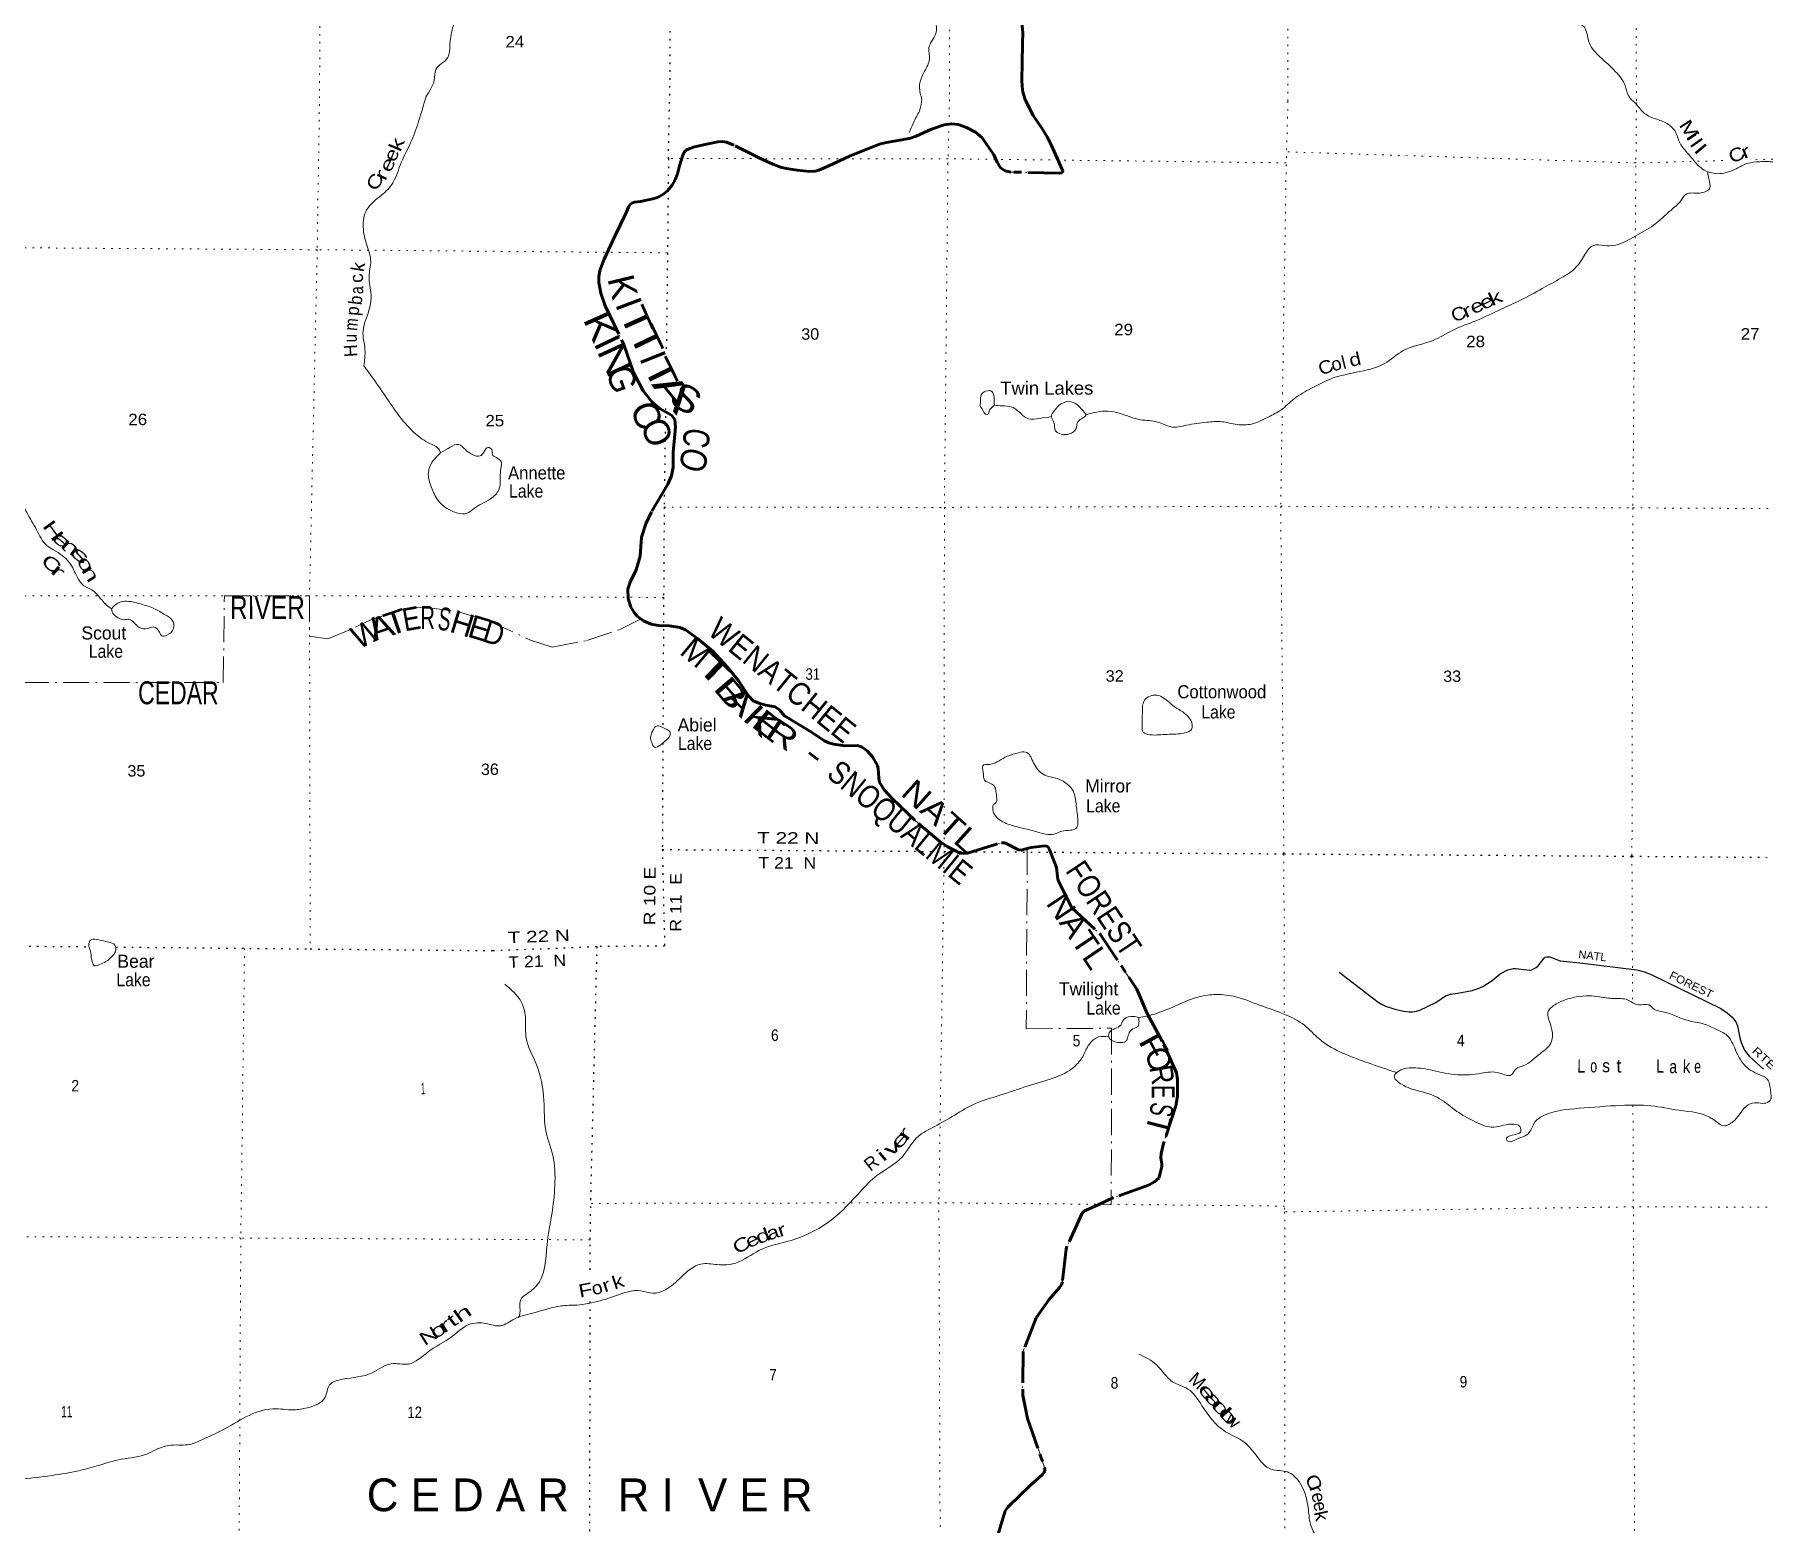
# Model space of a CAD drawing. Header units: feet. Extents: x -252966 to 4, y -183309 to 1368.
# Drawn here: x -124436 to -98064, y -67310 to -44590 of the extents above; entities that cross this region are included whole.
import ezdxf
from ezdxf.enums import TextEntityAlignment as Align

# ---------------------------------------------------------------- set-up
doc = ezdxf.new("R2010")
doc.units = ezdxf.units.FT
doc.header["$LTSCALE"] = 80
for name, pattern in [('DOT_DASHED', [7.7, 5, -1.2, 0.3, -1.2]), ('DOTTED', [1.5, 0.3, -1.2]), ('LONG_DASH_SHORT_DASH', [9.9, 6, -1.2, 1.5, -1.2])]:
    doc.linetypes.add(name, pattern=pattern)
for name, color, linetype, lineweight in [('11', 7, 'LONG_DASH_SHORT_DASH', 60), ('29', 7, 'Continuous', 25), ('30', 7, 'Continuous', 35), ('39', 7, 'Continuous', 13), ('41', 7, 'Continuous', 13), ('44', 7, 'DOT_DASHED', 13), ('6', 7, 'DOTTED', 25), ('7', 7, 'DOTTED', 13)]:
    doc.layers.add(name, color=color, linetype=linetype, lineweight=lineweight)
doc.layers.add('12', color=7, linetype='Continuous')

msp = doc.modelspace()

# ---------------------------------------------------------------- linework, layer by layer
at = {"layer": '11'}
for points in [[(-108947.95, -41346.73), (-109071.48, -41364.13), (-109149.98, -41384.57), (-109269.07, -41452.35), (-109339.21, -41533.57), (-109467.4, -41788.42), (-109528.09, -41977.71), (-109598.27, -42385.35), (-109627.29, -42743.24), (-109631.04, -43217.49), (-109619.94, -43503.44), (-109597.34, -43727.98), (-109561.13, -43893.97), (-109503.21, -44025.34), (-109434.54, -44165.13), (-109377.72, -44398.58), (-109361.1, -44562.32), (-109364.26, -44728.28), (-109372.58, -45024.27), (-109374.51, -45278.23), (-109370.98, -45381.59), (-109358.69, -45463.99), (-109324.8, -45586.61)], [(-109324.8, -45586.61), (-109205.04, -45824.3), (-109070.3, -46016.27), (-108991.5, -46150.34), (-108929.16, -46270.73), (-108838.49, -46475.44), (-108764.39, -46640.95), (-108752.55, -46666.74), (-108751.82, -46678.46), (-108757.03, -46688.2), (-108773.17, -46698.2), (-108803.95, -46703.82), (-109541.67, -46687.11), (-109631.66, -46670.37), (-109699.52, -46621.01), (-109751.71, -46534.49), (-109805.45, -46423.45), (-109983.89, -46164.48), (-110081.81, -46079.17), (-110218.15, -46008.84), (-110345.6, -45962.2), (-110446.87, -45949.82), (-110560.85, -45968.23), (-110755.77, -46033.26), (-110987.67, -46139.69), (-111072.09, -46168.89), (-111207.47, -46197.75), (-111438.92, -46234.8), (-111530.46, -46258.37), (-111612.9, -46288.5), (-112002.94, -46447.68), (-112321.65, -46590.91), (-112474.99, -46658.83), (-112530.98, -46673.83), (-112613.95, -46680.84), (-112801.34, -46661.42), (-112972.57, -46633.5), (-113057.82, -46613.37), (-113175.12, -46568.7), (-113321.17, -46500.24), (-113770.1, -46276.29), (-113879.71, -46231.28), (-113948.82, -46221.14), (-114012.99, -46225.61), (-114159.7, -46255.99), (-114369.13, -46304.84), (-114441.7, -46327.82), (-114497.14, -46354.01), (-114523.85, -46377.31), (-114549.55, -46428.74), (-114598.58, -46591.27), (-114629.4, -46715.41), (-114665.24, -46807.14), (-114711.62, -46888.93), (-114783.62, -46974.76), (-114851.35, -47031.4), (-114936.01, -47077.75), (-115003.68, -47097.74), (-115195.61, -47135.25), (-115285.4, -47147.46), (-115326.64, -47163.29), (-115349.18, -47183.91), (-115370.07, -47214.6), (-115426.04, -47341.36), (-115579.96, -47656.83), (-115748.45, -48015.75), (-115812.16, -48190.59), (-115826.5, -48284.84), (-115826.72, -48375.35), (-115797.3, -48535.38), (-115734.18, -48727.68), (-115448.56, -49317.65), (-115301.24, -49745.06), (-115154.28, -50025.74), (-115017.04, -50199.49), (-114903.16, -50295.68), (-114718.47, -50398.54), (-114670.62, -50465.23), (-114658.58, -50579.12), (-114696.05, -50961.72), (-114694.69, -51191.3), (-114720.64, -51325.93), (-114775.33, -51449.1), (-115024.78, -51875.25), (-115114.29, -52058.47), (-115179.82, -52257.76), (-115199.84, -52549.08), (-115256.86, -52758.24), (-115352.55, -52944.24), (-115387.52, -53054.63), (-115383.77, -53194.76), (-115339.71, -53328.94)], [(-115339.71, -53328.94), (-115291.67, -53410.92), (-115244.24, -53465.5), (-115149.8, -53537.34), (-115030.8, -53588.65), (-114918.85, -53609.95), (-114751.24, -53610.08), (-114590.86, -53640.09), (-114506.85, -53675.24), (-114322.13, -53804.74), (-114091.05, -54000.45), (-113865.93, -54243.44), (-113693.84, -54459.38), (-113547.3, -54679.01), (-113472.58, -54756.35), (-113387.56, -54795.17), (-113282.01, -54824.61), (-113138.21, -54847.62), (-113074.08, -54892.02), (-112996.81, -54988.4), (-112609.29, -55217.9), (-112384.19, -55369.66), (-112322.83, -55399.38), (-112248.34, -55420.52), (-112069.23, -55442.99), (-111886.16, -55440.19), (-111822.07, -55460.48), (-111773.77, -55490.12), (-111730.2, -55526.95), (-111653.32, -55614.11), (-111580.14, -55744.92), (-111566.89, -55792.38), (-111561.56, -55856.85), (-111558.42, -55937.46), (-111545.08, -56001.02), (-111468.65, -56121), (-111355.42, -56249.06), (-110952.92, -56630.62), (-110625.69, -56902.41), (-110514.21, -56978.93), (-110399.39, -57043.57), (-110309.74, -57085.45), (-110205.25, -57081.43), (-109687.84, -56923.54), (-109636.47, -56925.18), (-109425.93, -57033.22), (-109386.93, -57035.52), (-109293.89, -57011.8)], [(-109293.89, -57011.8), (-109232.55, -56996.16), (-109065.84, -56973.1), (-109027.32, -56971.27), (-108978.95, -56981.64), (-108957.59, -57015.33), (-108862.05, -57258.24), (-108849.33, -57305.42), (-108827.27, -57479.97), (-108818.14, -57509.21), (-108612.65, -57914.98), (-108183.31, -58317.07), (-107622.95, -59154.83), (-107464.42, -59528.35), (-107207.94, -59999.14), (-107017.61, -60433.28), (-106999.87, -60536.77), (-107000.46, -60788.89), (-107025.13, -60936.03), (-107215.73, -61512.18), (-107250, -61664.83), (-107255.93, -61728.57), (-107242.77, -61823.08), (-107242.13, -61864.8), (-107266.46, -61965.32), (-107289, -62041.71), (-107353.97, -62099.25), (-107445.2, -62150.31), (-107975.55, -62338.31), (-108200.6, -62440.73)], [(-108200.6, -62440.73), (-108394.3, -62528.88), (-108425.5, -62547.24), (-108453.91, -62576.97), (-108687.87, -63079.69), (-108700.9, -63125.17), (-108757.59, -63623.15), (-108772.83, -63668.43), (-108796.12, -63705.77), (-108963.42, -63896.8), (-109157.58, -64170.29), (-109353.91, -64684.39), (-109361.14, -65350.23), (-109291.52, -65708.89), (-109030.32, -66457.82), (-109025.47, -66481.86), (-109027.3, -66509.4), (-109033.72, -66529.6), (-109059.18, -66564.36), (-109245.31, -66724.3), (-109583.23, -67057.45), (-109628.1, -67116.6), (-109802.82, -67689.41)]]:
    msp.add_lwpolyline(points, dxfattribs=at)
at = {"layer": '29'}
msp.add_lwpolyline([(-104534.53, -58899.98), (-103940.14, -59356.7), (-103890.51, -59385.81), (-103829.32, -59415.36), (-103702.11, -59458.37), (-103556.09, -59493.45), (-103469.58, -59504.01), (-103414.66, -59502.21), (-103357.76, -59493.45), (-103307.12, -59476.57), (-103061.3, -59358.89), (-102914.37, -59260.34), (-102883.04, -59246.49), (-102838.74, -59235.93), (-102726.15, -59219.28), (-102507.68, -59176.76), (-102413.59, -59147.27), (-102343.27, -59115), (-102200.52, -59024.47), (-102077.73, -58923.45), (-102015.89, -58885.53), (-101965.25, -58864.42), (-101880.86, -58843.31), (-101842.39, -58840.72), (-101675.51, -58864.09), (-101638.22, -58866.53), (-101600.25, -58860.2), (-101531.74, -58828.28), (-101498.97, -58798.98), (-101410.15, -58682.67), (-101395.59, -58668.11), (-101368.16, -58661.78), (-101323.17, -58666.05), (-101164.98, -58723.69), (-100867.19, -58753.55), (-99996.35, -58862.95), (-99936.61, -58874.97), (-99865.94, -58898.19), (-99765.95, -58940.16), (-98714.98, -59451.98), (-98614.79, -59516.66), (-98538.84, -59586.32), (-98486.09, -59653.87), (-98457.75, -59716.06), (-98422.8, -59898.72), (-98401.94, -59972.34), (-98354.22, -60086.58), (-98323.63, -60130.91), (-98274.76, -60183.36), (-98062.62, -60377.73)], dxfattribs=at)
at = {"layer": '39'}
for points in [[(-113164.9, -39560.84), (-112903.86, -39789.97), (-112679.19, -40185.28), (-112558.27, -40334.83), (-112407.47, -40638.29), (-112116.9, -41004.45), (-111886.8, -41216.49), (-111483.63, -41587.05), (-111285.82, -41930.41), (-111101.87, -42288.07), (-110922.85, -42722.3), (-110807.32, -43213.81), (-110780.71, -43811.31), (-110763.34, -44183.48), (-110687.45, -44572.91), (-110794.82, -44793.9), (-110786.35, -44964.89), (-110860.08, -45149.15), (-110937.09, -45385.81), (-110899.74, -45580.39)], [(-106553.87, -42042.51), (-106326.9, -42176.09), (-106106.44, -42275.54), (-105777.07, -42403.59), (-105531.13, -42458.38), (-105224.6, -42534.43), (-104941.83, -42634.98), (-104534.82, -42711.58), (-104194.71, -42746.88), (-103771.77, -42813.17), (-103324.95, -42863.02), (-102850.55, -43015.12), (-102582.8, -43190.38), (-102270.73, -43373.04), (-101935.21, -43649.97), (-101528.71, -43972.17), (-101204.33, -44172.77), (-100976.3, -44380.82), (-100816.49, -44454.98), (-100722.4, -44711.28), (-100552.43, -44934.26), (-100318.17, -45156.31), (-100174.49, -45367.6), (-100117.89, -45531.84), (-100022.36, -45630.59)], [(-118465.57, -45542.29), (-118389.93, -45412.07), (-118339.47, -45286.52), (-118313.7, -45121.07), (-118133.4, -44941.29), (-118101.83, -44759.65), (-118059.44, -44491.29), (-117807.83, -43817.27), (-117690.07, -43479.36), (-117581.47, -43063.08), (-117523.04, -42651.56), (-117493.74, -42310.92), (-117481.3, -42195.91)], [(-118463.62, -45539.37), (-118578.78, -45915.42), (-118699.4, -46243.67), (-118842.3, -46541.9), (-118971.07, -46850.1), (-119144.71, -47041.99), (-119370.41, -47264.31), (-119423.12, -47525.87), (-119367.28, -47802.89), (-119307.61, -48045.72), (-119334.35, -48283.01), (-119302.62, -48558.16), (-119380.77, -48936.41), (-119425.94, -49113.51), (-119396.19, -49394.7), (-119412.81, -49646)], [(-110902.24, -45575.94), (-110930.63, -45733.94), (-111019.99, -45911.29), (-111077.44, -46050.28), (-111092.12, -46083)], [(-97672.47, -46501.48), (-97770.79, -46550.57), (-97899.42, -46537.22), (-98120.42, -46530.42), (-98315.1, -46559.64), (-98535.46, -46663.37), (-98794.3, -46711.04), (-99015.76, -46625.86), (-99159.28, -46469.91), (-99248.26, -46367.92), (-99355.63, -46211.77), (-99398.53, -46087.41), (-99493.6, -45975.4), (-99664.82, -45891.95), (-99860.16, -45806.63), (-99979.41, -45680.69), (-100023.41, -45629.01)], [(-98913.45, -46691.94), (-98898.29, -46792.01), (-98883.4, -46934.61), (-99039.65, -47007.83), (-99242.42, -47027.06), (-99328.19, -47130.03), (-99472.02, -47267.49), (-99739.85, -47498.09), (-100022.09, -47668.48), (-100316.59, -47802.77), (-100499.36, -47807.81), (-100658.05, -47806.69), (-100793.77, -47956.16), (-100923.26, -48141.78), (-101147.3, -48303.8), (-101439.63, -48466.21), (-101770.04, -48642.9), (-102068.53, -48781.23), (-102451.17, -48958.21), (-102799.86, -49100.84), (-103104.27, -49257.29), (-103559.35, -49412.57), (-103845.44, -49611.12), (-104091.98, -49702.93), (-104627.57, -49830.53), (-104958.09, -49987.12), (-105222.31, -50147.37), (-105424.19, -50319.32), (-105610.4, -50422.85), (-105874.91, -50532.86), (-106093.82, -50540.11), (-106327.08, -50497.2), (-106556.02, -50506.52), (-106863.1, -50550.44), (-107106.01, -50575.92), (-107305.3, -50502.68), (-107566.63, -50467.97), (-107886.59, -50369.27), (-108063.55, -50336.1), (-108396.68, -50390.22)], [(-119412.81, -49646), (-119271.07, -49840.15), (-119050.28, -50156.44), (-118867.97, -50418.68), (-118625.4, -50680.59), (-118405.58, -50830.08), (-118282.64, -50899.73), (-118242.06, -50969.84)], [(-109795.58, -50247.32), (-109800.3, -50126.77), (-109828.93, -50040.51), (-109929.42, -50031.03), (-109997.37, -50089.69), (-110006.89, -50180.18), (-110004.35, -50270.6), (-109973.99, -50310.62), (-109929.38, -50382.72), (-109893.21, -50384.53), (-109873.42, -50334.17), (-109837.54, -50285.74), (-109795.58, -50247.32)], [(-108927.61, -50419.6), (-109103.42, -50448.43), (-109274.13, -50453.41), (-109393.11, -50373.69), (-109528.27, -50273.96), (-109679.03, -50254.71), (-109795.58, -50247.32)], [(-108396.68, -50390.22), (-108495.81, -50270.19), (-108624.82, -50192.54), (-108777.29, -50225.55), (-108881.12, -50332.64), (-108924.8, -50421.31), (-108886.13, -50507.51), (-108863.29, -50636), (-108774.61, -50685.74), (-108652.09, -50685.06), (-108548.13, -50600.07), (-108528.56, -50511.53), (-108468.63, -50452.92), (-108406.62, -50408.36), (-108396.68, -50390.22)], [(-118242.06, -50969.84), (-118097.91, -50888.65), (-117963.58, -50843.69), (-117864.69, -50923.52), (-117757.8, -50997.28), (-117637.14, -51020.72), (-117581.25, -50960.12), (-117515.37, -50889.41), (-117460.93, -50925.28), (-117452.47, -50997.58), (-117391.93, -51045.47), (-117319.26, -51107.37), (-117322.67, -51211.89), (-117331.93, -51346.59), (-117354.93, -51537.63), (-117480.68, -51674.99), (-117742.93, -51827.19), (-117844.97, -51898.1), (-117977.57, -51892.81), (-118146.72, -51821.41), (-118277.98, -51701.56), (-118383.61, -51499.18), (-118429.1, -51276.36), (-118373.77, -51119.3), (-118283.99, -51014.29), (-118242.06, -50969.84)], [(-124602.38, -51790.49), (-124555.25, -51880.89), (-124406, -52147.84), (-124249.94, -52386.12), (-124145.36, -52454.32), (-123902.91, -52649.45), (-123783.09, -52873.86), (-123683.93, -52999.92), (-123561.02, -53065.55), (-123439.81, -53183.44), (-123298.36, -53327.34), (-123258.03, -53355.25)], [(-123262.04, -53355.28), (-123218.14, -53304.79), (-123144.11, -53256.14), (-123033.73, -53237.44), (-122788.37, -53288.32), (-122605.21, -53351.6), (-122441.96, -53445.14), (-122335.04, -53524.93), (-122316.22, -53651.43), (-122418.06, -53756.5), (-122494.33, -53766.98), (-122530.81, -53710.91), (-122625.7, -53629.05), (-122717.94, -53655.69), (-122838.58, -53636.27), (-122921.38, -53560.36), (-122993.97, -53512.54), (-123076.29, -53519.03), (-123185.01, -53475.42), (-123253.76, -53397.43), (-123262.04, -53355.28)], [(-107533.29, -54820.71), (-107505.59, -54748.21), (-107417.57, -54685.41), (-107315.21, -54670.77), (-107210.5, -54716.41), (-107053.09, -54842.14), (-106903.87, -54939.78), (-106800.77, -55053.75), (-106785.9, -55192.33), (-106890.03, -55247.18), (-107159.08, -55268.78), (-107422.19, -55274.27), (-107524.86, -55234.65), (-107541.51, -55134.26), (-107538.35, -54987.54), (-107533.29, -54820.71)], [(-114985.58, -55175.93), (-114949.63, -55141.56), (-114883.29, -55149.23), (-114802.71, -55188.97), (-114746.25, -55226.84), (-114745.88, -55291.15), (-114807.72, -55363.84), (-114883.69, -55426.57), (-114979.88, -55465.29), (-115022.49, -55393.18), (-115039.02, -55312.88), (-115019.34, -55242.44), (-114985.58, -55175.93)], [(-109236.03, -55624.06), (-109116.36, -55824.35), (-109027.59, -55890.17), (-108858.59, -55935.45), (-108685.31, -56026.93), (-108594.33, -56128.91), (-108553.15, -56301.51), (-108525.7, -56530.46), (-108552.81, -56705.45), (-108639.03, -56732.06), (-108765.49, -56746.83), (-108889.77, -56791.74), (-109147.1, -56755), (-109537.38, -56654.69), (-109738.83, -56555.33), (-109807.65, -56465.28), (-109820.15, -56386.98), (-109810.38, -56340.7), (-109778.37, -56318.42), (-109758.76, -56235.91), (-109771.37, -56139.52), (-109785.82, -56073.28), (-109834.3, -56027.33), (-109945.11, -55969.67), (-109965.96, -55839.16), (-109970.51, -55746.74), (-109866.17, -55728.07), (-109723.88, -55671), (-109597.72, -55603.97), (-109423.28, -55548.74), (-109318.88, -55540.11), (-109260.41, -55577.97), (-109236.03, -55624.06)], [(-123603.66, -58515.99), (-123604.06, -58445.66), (-123572.17, -58403.27), (-123455.66, -58404.63), (-123308.83, -58437.97), (-123210.13, -58483.64), (-123203.55, -58580.07), (-123247.34, -58648.64), (-123347.27, -58735.62), (-123445.44, -58780.38), (-123521.66, -58798.9), (-123558.19, -58734.79), (-123579.04, -58604.28), (-123603.66, -58515.99)], [(-117031.24, -64025.87), (-117017.96, -63891.15), (-116892.05, -63781.92), (-116730.33, -63612.21), (-116645.55, -63336.41), (-116619.05, -63058.93), (-116545.45, -62588.25), (-116499.75, -62155.92), (-116532.61, -61687.85), (-116643.4, -61288.55), (-116661.11, -61005.29), (-116676.74, -60736.08), (-116789.84, -60284.54), (-116936.7, -59901.52), (-116946.39, -59616.2), (-117008.15, -59359.31), (-117262.87, -59079.38)], [(-103662.05, -60429.04), (-104304.12, -60204.61), (-104654.56, -60045.8), (-104842.13, -59914.21), (-105066.3, -59708.47), (-105366.57, -59541.34), (-105749.04, -59400.79), (-106147.55, -59266.36), (-106447, -59239.91), (-106707.88, -59283.57), (-107032.55, -59411.99), (-107351.21, -59536.37), (-107593.94, -59591.99)], [(-98047.29, -60493.14), (-98313.25, -60353.95), (-98489.57, -60085.65), (-98617.41, -59863.29), (-98778.63, -59773.76), (-98953.85, -59694.35), (-99199.22, -59641.46), (-99599.77, -59501.02), (-99724.5, -59467.55), (-99811.29, -59397.7), (-99971.99, -59396.59), (-100135.15, -59319.13), (-100346.17, -59300.21), (-100565.28, -59273.3), (-100722.05, -59258.1), (-100914.78, -59275.26), (-101121.35, -59332.69), (-101283.54, -59422.02), (-101351.3, -59512.83), (-101340.7, -59609.24), (-101289.5, -59777.76), (-101306.4, -59980.83), (-101472.18, -60142.53), (-101730.24, -60326.86), (-101842.43, -60377.73), (-101912.22, -60466.54), (-102085.14, -60437.37), (-102370.35, -60440.97), (-102731.8, -60463.09), (-103107.81, -60396.87), (-103403.33, -60356.32), (-103652, -60426.04), (-103691.9, -60474.49), (-103584.65, -60608.54), (-103328.97, -60707.59), (-103002.86, -60828.36), (-102740.6, -61021.83), (-102494.71, -61163.14), (-102214.93, -61262.05), (-101903.84, -61216.1), (-101777.05, -61257.59), (-101766.55, -61335.91), (-101896.85, -61382.86), (-101982.81, -61453.68), (-101952.52, -61481.65), (-101826.18, -61444.77), (-101707.93, -61399.89), (-101619.99, -61323.03), (-101544.5, -61177.92), (-101404.46, -61080.67), (-100876.78, -60975.22), (-100238.26, -60931.45), (-99780.24, -60936.93), (-99351.99, -61004.87), (-98826.89, -61146.63), (-98659.61, -61242.15), (-98507.43, -61158.91), (-98405.7, -61035.75), (-98297.88, -60924.61), (-98165.51, -60889.71), (-98052.96, -60899.13), (-97962.82, -60856.42), (-97957.75, -60691.6), (-97992.7, -60553.13), (-98047.29, -60493.14)], [(-107593.94, -59591.99), (-107676.41, -59572.35), (-107820.77, -59619.38), (-107868.48, -59704.06), (-107956.55, -59758.81), (-108044.56, -59823.61), (-108046.13, -59897.98), (-107983.55, -59951.89), (-107885.01, -59971.43), (-107792.69, -59956.85), (-107764.87, -59904.44), (-107737.23, -59821.89), (-107659.3, -59751.12), (-107611.2, -59732.76), (-107589.46, -59672.35), (-107593.94, -59591.99)], [(-108056.78, -59884.15), (-108204.89, -59886.81), (-108354.85, -60006.22), (-108448.2, -60187.61), (-108609.85, -60369.38), (-108942.36, -60530.01), (-109343.38, -60654.84), (-109766.41, -60793.87), (-110125.24, -60920.47), (-110437.55, -61101.08), (-110743.89, -61271.61), (-110982.02, -61427.69), (-111203.3, -61718.32), (-111587.32, -62001.82), (-111843.01, -62248.43), (-112282.41, -62680.95), (-112939.39, -63004.17), (-113386.51, -63145.34), (-113738.94, -63336.22), (-114022.03, -63359.91), (-114271.16, -63351.26), (-114575.31, -63553.92), (-114813.23, -63746.17), (-115005.77, -63797.49), (-115186.77, -63760.32), (-115576.02, -63836.86), (-115810.6, -63912.53), (-116161.75, -63976.79), (-116406.73, -63990.22), (-116799.86, -64090.9), (-117110.65, -64187.09), (-117328.97, -64294.82), (-117552.14, -64259.9), (-117809.17, -64275.41), (-118075.25, -64461.78), (-118433.46, -64692.89), (-118731.69, -64877.44), (-118998.86, -64874.92), (-119287.33, -65011.18), (-119738.71, -65110.17), (-119935.07, -65195.67), (-120004.29, -65382.96), (-120274.52, -65545.24), (-120483.24, -65576.56), (-120800.72, -65560.25), (-121213.79, -65685.15), (-121564.17, -65882.05), (-121886.69, -66034.58), (-122065.06, -66103.9), (-122350.23, -66115.55), (-122588.86, -66185.21), (-122713.05, -66246.2), (-123108.27, -66330.81), (-123487.32, -66433.41), (-123766.12, -66505.31), (-124173.47, -66577.93), (-124684.1, -66638.65)], [(-117031.24, -64025.87), (-117031.22, -64094), (-117038.32, -64134.22), (-117056.06, -64168.52)], [(-107592.21, -64726.66), (-107322.1, -64889.95), (-107075.53, -65147.81), (-106843.88, -65259.06), (-106629.48, -65513.08), (-106267.61, -65910.98), (-106021.77, -66044.25), (-105803.52, -66270.12), (-105571.27, -66483.86), (-105321.95, -66524.66), (-105148.36, -66670.4), (-105009.48, -67063.51), (-104971.78, -67328.58), (-104870.28, -67510.89), (-104634.63, -67620.1), (-104249.76, -67826.95), (-104076.06, -67990.77), (-103962.35, -68201.15), (-103918.59, -68472.21), (-103820.64, -68734.93), (-103603.9, -69047.22), (-103102.01, -69341.84), (-102489.14, -69724.27), (-102200.77, -69917.59), (-101976.55, -70133.38), (-101796.27, -70391.62), (-101630.05, -70649.93), (-101247.66, -71122.07), (-100953.24, -71319.38), (-100721.4, -71462.78), (-100594.13, -71586.66)]]:
    msp.add_spline(points, degree=3, dxfattribs=at)
at = {"layer": '44'}
for points in [[(-109324.8, -45586.61), (-109205.04, -45824.3), (-109070.3, -46016.27), (-108991.5, -46150.34), (-108929.16, -46270.73), (-108838.49, -46475.44), (-108764.39, -46640.95), (-108752.55, -46666.74), (-108751.82, -46678.46), (-108757.03, -46688.2), (-108773.17, -46698.2), (-108803.95, -46703.82), (-109541.67, -46687.11), (-109631.66, -46670.37), (-109699.52, -46621.01), (-109751.71, -46534.49), (-109805.45, -46423.45), (-109983.89, -46164.48), (-110081.81, -46079.17), (-110218.15, -46008.84), (-110345.6, -45962.2), (-110446.87, -45949.82), (-110560.85, -45968.23), (-110755.77, -46033.26), (-110987.67, -46139.69), (-111072.09, -46168.89), (-111207.47, -46197.75), (-111438.92, -46234.8), (-111530.46, -46258.37), (-111612.9, -46288.5), (-112002.94, -46447.68), (-112321.65, -46590.91), (-112474.99, -46658.83), (-112530.98, -46673.83), (-112613.95, -46680.84), (-112801.34, -46661.42), (-112972.57, -46633.5), (-113057.82, -46613.37), (-113175.12, -46568.7), (-113321.17, -46500.24), (-113770.1, -46276.29), (-113879.71, -46231.28), (-113948.82, -46221.14), (-114012.99, -46225.61), (-114159.7, -46255.99), (-114369.13, -46304.84), (-114441.7, -46327.82), (-114497.14, -46354.01), (-114523.85, -46377.31), (-114549.55, -46428.74), (-114598.58, -46591.27), (-114629.4, -46715.41), (-114665.24, -46807.14), (-114711.62, -46888.93), (-114783.62, -46974.76), (-114851.35, -47031.4), (-114936.01, -47077.75), (-115003.68, -47097.74), (-115195.61, -47135.25), (-115285.4, -47147.46), (-115326.64, -47163.29), (-115349.18, -47183.91), (-115370.07, -47214.6), (-115426.04, -47341.36), (-115579.96, -47656.83), (-115748.45, -48015.75), (-115812.16, -48190.59), (-115826.5, -48284.84), (-115826.72, -48375.35), (-115797.3, -48535.38), (-115734.18, -48727.68), (-115448.56, -49317.65), (-115301.24, -49745.06), (-115154.28, -50025.74), (-115017.04, -50199.49), (-114903.16, -50295.68), (-114718.47, -50398.54), (-114670.62, -50465.23), (-114658.58, -50579.12), (-114696.05, -50961.72), (-114694.69, -51191.3), (-114720.64, -51325.93), (-114775.33, -51449.1), (-115024.78, -51875.25), (-115114.29, -52058.47), (-115179.82, -52257.76), (-115199.84, -52549.08), (-115256.86, -52758.24), (-115352.55, -52944.24), (-115387.52, -53054.63), (-115383.77, -53194.76), (-115339.71, -53328.94), (-115291.67, -53410.92), (-115244.24, -53465.5), (-115192.81, -53508.97)], [(-124616.78, -54475.75), (-121557.12, -54478.7), (-121540.75, -53155.09), (-120242.1, -53153.48), (-120241.69, -53768.32), (-119961.39, -53810.03), (-119541.78, -53635.45), (-119319.78, -53528.09), (-118895.56, -53384.8), (-118692.83, -53334.66), (-118477.2, -53326.04), (-117983.03, -53395.47), (-117505.14, -53539.4), (-116869.26, -53831.33), (-116542.03, -53940.1), (-116012.23, -53836.67), (-115510.18, -53668.64), (-115192.81, -53508.97)], [(-115192.81, -53508.97), (-115127.88, -53549.35), (-115027.53, -53589.66), (-114945.19, -53607.92), (-114870.9, -53610.55), (-114771.28, -53609.2), (-114695.05, -53617.39), (-114608.62, -53635.15), (-114524.17, -53666.1), (-114436.86, -53717.88), (-114333.86, -53795.17), (-114138.28, -53958.16), (-113948.85, -54145.75), (-113846.49, -54267.29), (-113714.14, -54433.77), (-113554.92, -54668.91), (-113497.11, -54736.07), (-113438.25, -54776.07), (-113372.64, -54799.57), (-113280.56, -54825.01), (-113173.91, -54839.55), (-113129.85, -54850.55), (-113100.54, -54866.29), (-113077.39, -54888.13), (-113008.23, -54978.37), (-112848.55, -55079.04), (-112585.86, -55232.54), (-112391.05, -55365.7), (-112335.37, -55394.34), (-112264.2, -55417.07), (-112125.11, -55437.01), (-112041.94, -55444.66), (-111935.3, -55437.89), (-111882.12, -55440.84), (-111812.07, -55465.58), (-111723.95, -55532.91), (-111652.05, -55615.88), (-111604.52, -55693.72), (-111571.69, -55769.96), (-111557.01, -55950.35), (-111534.43, -56024.07), (-111473.82, -56114.16), (-111380.95, -56223.26), (-111049.6, -56542.88), (-110738.73, -56813.57), (-110558.22, -56950.29), (-110449.39, -57017.12), (-110329.2, -57076.9), (-110309.74, -57085.45), (-110205.25, -57081.43), (-109687.84, -56923.54), (-109636.47, -56925.18), (-109425.93, -57033.22), (-109386.93, -57035.52), (-109293.94, -57011.81)], [(-109293.94, -57011.81), (-109308.81, -59760.51), (-108008.91, -59753.78), (-108011.67, -62442.66), (-108193.97, -62437.71)], [(-109293.89, -57011.8), (-109232.55, -56996.16), (-109065.84, -56973.1), (-109027.32, -56971.27), (-108978.95, -56981.64), (-108957.59, -57015.33), (-108862.05, -57258.24), (-108849.33, -57305.42), (-108827.27, -57479.97), (-108818.14, -57509.21), (-108612.65, -57914.98), (-108183.31, -58317.07), (-107622.95, -59154.83), (-107464.42, -59528.35), (-107207.94, -59999.14), (-107017.61, -60433.28), (-106999.87, -60536.77), (-107000.46, -60788.89), (-107025.13, -60936.03), (-107215.73, -61512.18), (-107250, -61664.83), (-107255.93, -61728.57), (-107242.77, -61823.08), (-107242.13, -61864.8), (-107266.46, -61965.32), (-107289, -62041.71), (-107353.97, -62099.25), (-107445.2, -62150.31), (-107975.55, -62338.31), (-108200.6, -62440.73)], [(-108193.97, -62437.71), (-108394.3, -62528.88), (-108425.5, -62547.24), (-108453.91, -62576.97), (-108687.87, -63079.69), (-108700.9, -63125.17), (-108734.81, -63390.77), (-108757.59, -63623.15), (-108772.83, -63668.43), (-108796.12, -63705.77), (-108963.42, -63896.8), (-109157.58, -64170.29), (-109174.69, -64209.62), (-109339.23, -64638.49), (-109353.91, -64684.39), (-109359.08, -64721.97), (-109364.91, -65306.8), (-109361.14, -65350.23), (-109291.52, -65708.89), (-109275.32, -65767.6), (-109154.65, -66084.51), (-109030.32, -66457.82), (-109025.47, -66481.86), (-109027.3, -66509.4), (-109033.72, -66529.6), (-109059.18, -66564.36), (-109245.31, -66724.3), (-109583.23, -67057.45), (-109628.1, -67116.6), (-109755.71, -67544)]]:
    msp.add_lwpolyline(points, dxfattribs=at)
at = {"layer": '6'}
for p, q in [((-114766.95, -46482.91), (-114749.92, -45560.87)), ((-124638.92, -58499.7), (-123607.58, -58509.91)), ((-117444.62, -58567.93), (-115863.52, -58506.84))]:
    msp.add_line(p, q, dxfattribs=at)
for points in [[(-114643.14, -16998.58), (-114651.85, -19956.45), (-114645.72, -21371.56), (-114611.23, -25477.74), (-114612.34, -26667.49), (-114721.41, -30711.34), (-114739.82, -31955.7), (-114766.99, -35825.23), (-114776.84, -37246.61), (-114727.4, -41274.06), (-114732.66, -42735.64), (-114749.92, -45560.87)], [(-114766.95, -46482.91), (-114780.69, -47919.9), (-114800.57, -49410.4)], [(-114812.36, -50294.14), (-114832.45, -51800.85), (-114840.51, -53179.52), (-114850.74, -55164.21)], [(-114851.96, -55401.88), (-114860.33, -57026.13), (-114825.65, -58499.01), (-115860.1, -58506.81), (-115955.47, -62351.89), (-115965.01, -63057.22), (-115965.57, -63487.08)], [(-114860.33, -57026.13), (-110561.5, -57056.33), (-105378.8, -57091.63), (-100069.54, -57128.23), (-94720.07, -57172.64), (-93473.42, -57202.71)], [(-123193.46, -58514.01), (-120230.86, -58543.34), (-117444.62, -58567.93)], [(-115966.14, -63923.45), (-115971.1, -67745.85), (-115977.56, -68362.86), (-116012.48, -73067.67), (-116022.91, -73692.73), (-116057.96, -78375.44), (-116068.8, -79064.76), (-116091.42, -83677.12), (-116095.88, -84292.1), (-116100.53, -89020.86)]]:
    msp.add_lwpolyline(points, dxfattribs=at)
at = {"layer": '7'}
for p, q in [((-120070.64, -42541.8), (-120089.51, -45533.17)), ((-97680.36, -46485.78), (-98235.26, -46500.81)), ((-120242.1, -53153.48), (-120230.86, -58543.34)), ((-100054.61, -60922.46), (-100054.59, -60928.07))]:
    msp.add_line(p, q, dxfattribs=at)
for points in [[(-105317.01, -45606.71), (-105330.23, -41187.21), (-105266.35, -35948.24), (-105108.56, -30671.67), (-104963.85, -25463.73)], [(-99637.43, -25520.48), (-99890.27, -30645.82), (-99961.27, -35949.31), (-100020.19, -41254.64), (-100000.69, -45630.81)], [(-110512.37, -30146.75), (-110526.03, -30680.3), (-110456.48, -35975.69), (-110473.27, -41276.38), (-110479.52, -45582.11)], [(-120089.51, -45533.17), (-120124.15, -47873.44), (-120242.1, -53153.48)], [(-110479.52, -45582.11), (-110502.79, -46559.47), (-110557.88, -51805.06), (-110561.5, -57056.33), (-110640.82, -62416.54), (-110622.05, -67717.92), (-110636.58, -70556)], [(-105317.01, -45606.71), (-105340.99, -46454.21), (-105427.71, -51788.4), (-105378.8, -57091.63), (-105367.12, -62555.83), (-105363.07, -67744.76), (-105332.15, -73064.16), (-105346.8, -74446.5)], [(-100000.69, -45630.81), (-100056.25, -51812.6), (-100069.54, -57128.23), (-100060.81, -59347.84)], [(-98684.49, -46512.97), (-100015.33, -46549), (-105338.62, -46379.9)], [(-105345.69, -46546.74), (-110500.42, -46485.16), (-114766.95, -46482.91)], [(-114780.69, -47919.9), (-120124.15, -47873.44), (-124580.28, -47844.16)], [(-114832.45, -51800.85), (-110557.88, -51805.06), (-105427.71, -51788.4), (-100056.25, -51812.6), (-95341.32, -51836.92)], [(-114840.51, -53179.52), (-120242.1, -53153.48), (-124609.52, -53155.61)], [(-121233.26, -58534.88), (-121289.92, -62954.44), (-121319.29, -68268.16), (-121386.82, -73584.09), (-121432.24, -78901.91), (-121495.79, -84209.78), (-121498.45, -89092.1)], [(-100054.59, -60928.07), (-100048.49, -62477.83), (-100027.64, -67791.26), (-100014.83, -73104.74), (-100066.03, -76760.92)], [(-105367.63, -62467.41), (-110640.82, -62416.54), (-115957.84, -62426.2)], [(-93495.34, -62515.51), (-94769.47, -62496.52), (-100048.49, -62477.83), (-105367.12, -62555.83)], [(-115962.64, -62982.91), (-121289.92, -62954.44), (-124663.32, -62933.76)]]:
    msp.add_lwpolyline(points, dxfattribs=at)

# ---------------------------------------------------------------- texts
at = {"layer": '12'}
for s, rotation, p in [('K', 283.566, (-115657.44, -48488.12)), ('I', 290.566, (-115557.81, -48771.29)), ('I', 291.807, (-115188.03, -49591.62)), ('O', 293.691, (-115123.58, -50738.98))]:
    msp.add_text(s, height=400, rotation=rotation, dxfattribs=at).set_placement(p, align=Align.CENTER)
for s, rotation, width, p in [('T', 294.149, 1.35, (-115434.45, -49045.93)), ('K', 294.081, 1.2, (-115988.23, -49127.96)), ('T', 295.61, 1.4, (-115283.21, -49352.86)), ('I', 295.619, 1.1, (-115880.16, -49371.36)), ('N', 294.815, 1.25, (-115762.93, -49638.31)), ('T', 296.167, 1.4, (-115061.48, -49855.15)), ('G', 289.27, 0.95, (-115662.72, -49912.87)), ('A', 309.4, 1.75, (-114839.54, -50169.06)), ('S', 327.4, 1.2, (-114603.51, -50312.2)), ('C', 293.021, 1.05, (-115283.16, -50477.01)), ('C', 261.897, 0.75, (-114538.44, -50719.54)), ('O', 254.245, 0.85, (-114573.37, -51029.33))]:
    msp.add_text(s, height=400, rotation=rotation, dxfattribs=dict(at, width=width)).set_placement(p, align=Align.CENTER)
at = {"layer": '30'}
for s, rotation, width, p in [('NATL', 352.84, 1.05, (-100678.12, -58706.75)), ('FOREST', 334.034, 1.1, (-99189.97, -59142.8)), ('RTE', 317.503, 1.3, (-98094.11, -60253.94))]:
    msp.add_text(s, height=120, rotation=rotation, dxfattribs=dict(at, width=width)).set_placement(p, align=Align.CENTER)
at = {"layer": '41'}
for s, rotation, width, p in [('M', 302.784, 1.35, (-99361.08, -45968.48)), ('i', 302.814, 1.4, (-99249.07, -46162.22)), ('e', 68.021, 1.25, (-118934.99, -46547.45)), ('k', 67.006, 1.45, (-118859.97, -46393.01)), ('l', 305.272, 1.4, (-99193.47, -46267.01)), ('l', 309.694, 1.6, (-99131.76, -46364.92)), ('C', 26.183, 1.25, (-98538.76, -46564.59)), ('r', 21.706, 1.4, (-98358.23, -46490.43)), ('r', 65.122, 1.5, (-119087.17, -46834.19)), ('e', 63.441, 1.4, (-119012.2, -46710.17)), ('C', 60.596, 1.3, (-119220.3, -46993.87)), ('k', 80.842, 1.05, (-119414.46, -48218.95)), ('c', 99.111, 1.05, (-119414.61, -48365.57)), ('a', 90.06, 0.8, (-119422.75, -48550.43)), ('k', 24.83, 1.5, (-102204.73, -48738.42)), ('b', 83.345, 0.95, (-119449.14, -48723.59)), ('p', 85.243, 0.95, (-119492.9, -48884.85)), ('C', 22.077, 1.15, (-102781.6, -48985.75)), ('r', 24.594, 1.5, (-102608.47, -48920.11)), ('e', 24.812, 1.35, (-102488.68, -48863)), ('e', 25.822, 1.35, (-102336.39, -48797.69)), ('m', 84.756, 0.85, (-119516.81, -49115.38)), ('u', 89.995, 0.85, (-119521.49, -49286.54)), ('C', 23.098, 1.15, (-104805.55, -49798.3)), ('o', 14.231, 1.05, (-104632.05, -49730.34)), ('d', 12.933, 1.2, (-104359.35, -49663.28)), ('H', 305.784, 1.65, (-124325, -52088.01)), ('a', 317.785, 2, (-124190.68, -52282.25)), ('n', 323.098, 1.8, (-124053.51, -52404.21)), ('s', 322.127, 2.05, (-123906.61, -52522.23)), ('C', 323.206, 1.5, (-124353.47, -52660.88)), ('r', 318.505, 2.1, (-124211.6, -52786.57)), ('o', 303.298, 1.6, (-123802.79, -52625.72)), ('n', 301.237, 1.65, (-123729.09, -52763.76)), ('L', 359.839, 0.8, (-100902.72, -60429.16)), ('o', 359.839, 0.7, (-100705.32, -60427.09)), ('s', 359.839, 0.9, (-100525.07, -60424.98)), ('L', 359.839, 0.8, (-99699.99, -60430.32)), ('a', 359.839, 0.8, (-99500.02, -60438.5)), ('k', 359.839, 0.85, (-99293.75, -60436.43)), ('e', 359.839, 0.7, (-99120.04, -60434.35)), ('e', 49.18, 1.85, (-111253.6, -61622.19)), ('r', 54.743, 1.85, (-111133.37, -61486.97)), ('i', 40.55, 1.7, (-111488.81, -61799.64)), ('v', 37.75, 1.85, (-111391.55, -61724.6)), ('r', 18.131, 1.3, (-113065.66, -62941.68)), ('C', 32.359, 1.4, (-113713.12, -63213.77)), ('e', 25.837, 1.35, (-113538.17, -63116.38)), ('d', 21.415, 1.45, (-113393.83, -63054.28)), ('a', 18.585, 1.25, (-113233.89, -62994.28)), ('k', 18.466, 1.3, (-115589.14, -63741.85)), ('F', 10.708, 1.3, (-116117.86, -63865.85)), ('o', 15.698, 1.1, (-115910.63, -63832.05)), ('r', 18.146, 1.3, (-115740.5, -63785.59)), ('h', 35.232, 1.75, (-117956.37, -64260.9)), ('N', 32.789, 1.45, (-118486.09, -64607.84)), ('o', 32.857, 1.55, (-118326.75, -64505.2)), ('r', 33.975, 1.8, (-118191.84, -64417.74)), ('t', 36.216, 1.65, (-118058.66, -64325.91)), ('e', 310.126, 1.85, (-106706.33, -65266.59)), ('a', 310.535, 1.95, (-106612.1, -65377.98)), ('d', 311.53, 2.1, (-106509.27, -65497.96)), ('o', 312.8, 1.95, (-106396.14, -65625.69)), ('C', 297.35, 1.25, (-105066.26, -66621.08)), ('r', 289.561, 1.35, (-104996.05, -66758.65)), ('e', 284.234, 1.05, (-104963.62, -66859.79)), ('k', 282.453, 1.15, (-104921.62, -67139.8))]:
    msp.add_text(s, height=200, rotation=rotation, dxfattribs=dict(at, width=width)).set_placement(p)
for s, rotation, p in [('H', 93.73, (-119508.51, -49504.78)), ('l', 14.231, (-104471.04, -49695.37)), ('t', 359.839, (-100305.97, -60428.04)), ('R', 38.218, (-111684.81, -61946.59)), ('M', 318.351, (-106848.59, -65131.67)), ('w', 316.65, (-106289.18, -65742.89)), ('e', 281.766, (-104934.21, -66995.33))]:
    msp.add_text(s, height=200, rotation=rotation, dxfattribs=at).set_placement(p)
for s, width, p in [('Twin Lakes', 1.05, (-109705.66, -50084.4)), ('Annette', 0.95, (-117213.97, -51378.14)), ('Lake', 0.9, (-117198.56, -51655.38)), ('Lake', 0.9, (-123608.41, -54100.87)), ('Cottonwood', 0.95, (-107003.32, -54718.4)), ('Lake', 0.9, (-106638.83, -55026.45)), ('Lake', 0.9, (-114622.01, -55506.45)), ('Lake', 0.9, (-108394.62, -56458.79)), ('Lake', 0.9, (-123187.91, -59112.99)), ('Lake', 0.9, (-108390.88, -59545.09))]:
    msp.add_text(s, height=200, dxfattribs=dict(at, width=width)).set_placement(p)
for s, p in [('Scout', (-123721.77, -53821.08)), ('Abiel', (-114627.13, -55224.08)), ('Mirror', (-108410.01, -56155.9)), ('Bear', (-123172.51, -58830.65)), ('Twilight', (-108810.9, -59252.08))]:
    msp.add_text(s, height=200, dxfattribs=at).set_placement(p)
at = {"layer": '44'}
for s, rotation, width, p in [('RIVER', 0.028, 0.8, (-120884.32, -53508.39)), ('A', 18.664, 1.2, (-119092.63, -53800.99)), ('T', 18.664, 1.2, (-118869.02, -53722.39)), ('E', 10.289, 0.85, (-118657.99, -53675.14)), ('R', 0.002, 0.65, (-118440.77, -53660.52)), ('S', 352.002, 0.6, (-118204.96, -53681.86)), ('D', 343.239, 0.9, (-117476.75, -53889.27)), ('WENATCHEE', 321, 0.9, (-113140.33, -54575.07)), ('T', 316.246, 2, (-114185.42, -54420.26)), ('CEDAR', 359.945, 0.75, (-122242.69, -54809.47)), ('B', 310.526, 1.55, (-113943.32, -54752.85)), ('AK', 316, 1.4, (-113649.16, -55032.28)), ('E', 322.181, 1.5, (-113341.29, -55275.84)), ('R', 326.378, 1.35, (-113123.06, -55419.81)), ('-', 322.64, 1.55, (-112635.21, -55710.42)), ('SNOQUALMIE', 320.732, 0.85, (-111344.9, -56746.03)), ('NATL', 318.032, 1.15, (-110728.75, -56645.04)), ('FOREST', 303.778, 0.85, (-108270.9, -58021.77)), ('NATL', 303.778, 1.05, (-108668.01, -58369.46)), ('F', 298.581, 1.3, (-107518.83, -60109.89)), ('R', 279.673, 0.85, (-107409.84, -60491)), ('E', 269.866, 0.65, (-107395.39, -60722.35)), ('S', 260.485, 0.65, (-107416.29, -60968.5)), ('T', 255.694, 1.1, (-107462.37, -61191.36))]:
    msp.add_text(s, height=350, rotation=rotation, dxfattribs=dict(at, width=width)).set_placement(p, align=Align.CENTER)
for s, rotation, p in [('W', 25.809, (-119299.29, -53880.47)), ('H', 343.239, (-117960.44, -53748.03)), ('E', 343.239, (-117699.66, -53817.37)), ('M', 320.256, (-114463.27, -54155.88)), ('O', 293.673, (-107445.88, -60298.8))]:
    msp.add_text(s, height=350, rotation=rotation, dxfattribs=at).set_placement(p, align=Align.CENTER)
msp.add_text('C E D A R    R I  V E R', height=500, dxfattribs=at).set_placement((-115968.64, -67123.36), align=Align.CENTER)
at = {"layer": '6'}
for s, rotation, width, p in [('T 22 N', 359.597, 1.35, (-113413.24, -56933.54)), ('T 21  N', 359.597, 1.15, (-113395.41, -57314.73)), ('R 10 E', 89.705, 1.25, (-114967.94, -58183.49)), (' R 11  E', 89.705, 1.15, (-114570.31, -58355.89)), ('T 22 N', 2.213, 1.35, (-117214.92, -58456.71)), ('T 21  N', 2.213, 1.15, (-117206.01, -58834.47))]:
    msp.add_text(s, height=175, rotation=rotation, dxfattribs=dict(at, width=width)).set_placement(p)
at = {"layer": '7'}
for s, rotation, width, p in [('24', 0.836, 1.1, (-117251.42, -44787.5)), ('29', 0.321, 1.1, (-107966.1, -49178.96)), ('30', 0.321, 1.05, (-112740.41, -49247.6)), ('28', 0.321, 1.1, (-102597.1, -49361.17)), ('27', 0.321, 1.1, (-98409.53, -49244.77)), ('26', 0.321, 1.1, (-123004.54, -50551.49)), ('25', 0.321, 1.1, (-117558.69, -50569.64)), ('31', 0.321, 0.85, (-112674.85, -54436.75)), ('32', 0.321, 1.05, (-108095.84, -54465.81)), ('33', 0.321, 1.05, (-102948.59, -54469.9)), ('35', 0.321, 1.05, (-123019.03, -55912.83)), ('36', 0.321, 1.05, (-117626.91, -55890.07)), ('6', 0.321, 0.9, (-113201.94, -59947.11)), ('5', 0.321, 0.9, (-108599.98, -60030.09)), ('4', 0.321, 0.9, (-102738.91, -60028.2)), ('2', 0.321, 0.9, (-123873.9, -60718.32)), ('1', 0.321, 0.45, (-118541.8, -60760.37)), ('7', 0.321, 0.9, (-113229.53, -65127.89)), ('8', 0.321, 0.9, (-108020.96, -65252.53)), ('9', 0.321, 0.9, (-102698.68, -65235.75)), ('11', 0.321, 0.65, (-124028.83, -65691.94)), ('12', 0.321, 0.85, (-118748.36, -65702.87))]:
    msp.add_text(s, height=175, rotation=rotation, dxfattribs=dict(at, width=width)).set_placement(p)

doc.saveas('drawing.dxf')
